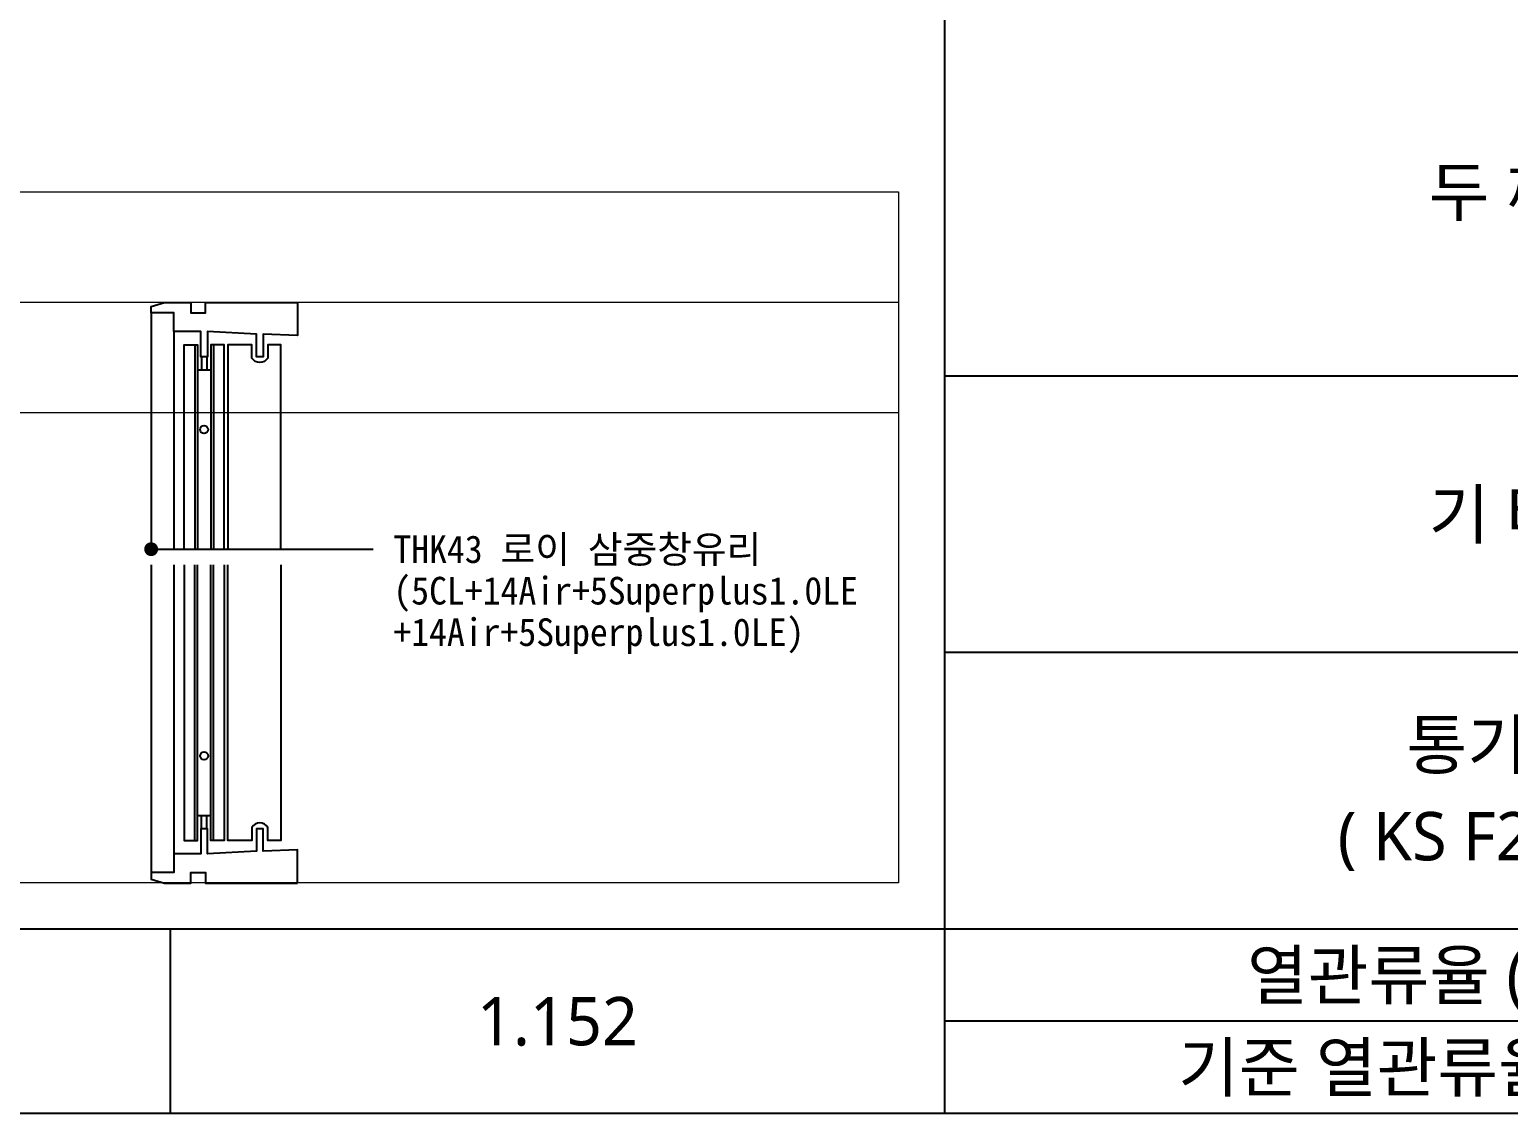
# Model space of a CAD drawing. Header units: millimetres. Extents: x 433 to 50040, y -8477 to -471.
# Drawn here: x 39581 to 41185, y -4576 to -3400 of the extents above; entities that cross this region are included whole.
import ezdxf
from ezdxf.enums import TextEntityAlignment as Align

# ---------------------------------------------------------------- set-up
doc = ezdxf.new("R2010")
doc.units = ezdxf.units.MM
doc.header["$MEASUREMENT"] = 0
for name, color, linetype, lineweight in [('A-MKXS-LEAD', 7, 'CONTINUOUS', 25), ('A-MKXS-TEXT1', 3, 'CONTINUOUS', 25), ('A-MKXX-NAME', 3, 'CONTINUOUS', 25), ('A-XXXX-INSL2', 8, 'CONTINUOUS', 18), ('A-XXXX-TABL', 7, 'CONTINUOUS', 25)]:
    doc.layers.add(name, color=color, linetype=linetype, lineweight=lineweight)
doc.layers.add('A-XXXX-NPLT', color=144, linetype='CONTINUOUS', lineweight=15, plot=False)
for name, color, linetype in [('HAT', 8, 'CONTINUOUS'), ('RXANNOT', 4, 'CONTINUOUS'), ('WAL', 3, 'CONTINUOUS'), ('WID', 4, 'CONTINUOUS')]:
    doc.layers.add(name, color=color, linetype=linetype)
doc.styles.add('돋움체', font='')
doc.styles.add('맑은고딕', font='malgun.ttf')
doc.styles.get('돋움체').set_extended_font_data('DotumChe')

# ---------------------------------------------------------------- blocks, each defined once
blk = doc.blocks.new('2')
at = {"layer": 'A-XXXX-NPLT', "ltscale": 50}
for p, q in [((2290, -320), (950, -320)), ((2290, -440), (950, -440))]:
    blk.add_line(p, q, dxfattribs=at)
blk.add_lwpolyline([(2290, -950), (950, -950), (950, -200), (2290, -200)], close=True, dxfattribs=at)
at = {"layer": 'A-XXXX-TABL'}
for p, q in [((2340, 0), (2340, -1200)), ((5340, -400), (2340, -400)), ((5340, -700), (2340, -700)), ((5340, -1000), (720, -1000)), ((1500, -1200), (1500, -1000)), ((5340, -1100), (2340, -1100))]:
    blk.add_line(p, q, dxfattribs=at)
blk.add_lwpolyline([(5340, -1200), (900, -1200), (900, 0), (5340, 0)], close=True, dxfattribs=at)
at = {"layer": 'A-MKXX-NAME', "style": '맑은고딕'}
for s, p in [('두 께', (2940, -200)), ('기 타', (2940, -550)), ('통기량', (2940, -800)), ('( KS F2292 )', (2949.6, -899.2)), ('열관류율 (W/㎡·K)', (2940, -1050)), ('기준 열관류율 (W/㎡·K)', (2940, -1150))]:
    blk.add_text(s, height=52.5, dxfattribs=at).set_placement(p, align=Align.MIDDLE_CENTER)
blk = doc.blocks.new('양식2')
at = {"layer": 'A-XXXX-INSL2', "xscale": 2.666666666666639, "yscale": 2.666666666666639, "zscale": 2.666666666666639}
blk.add_blockref('2', (8217.7, -47199.9), dxfattribs=at)

msp = doc.modelspace()

# ---------------------------------------------------------------- linework, layer by layer
at = {"layer": 'A-MKXS-LEAD'}
msp.add_line((39712.6, -3964.3), (39953.5, -3964.3), dxfattribs=at)
at = {"layer": 'A-MKXS-LEAD', "const_width": 7.5}
msp.add_lwpolyline([(39708.9, -3964.3, 1), (39716.4, -3964.3, 1)], format="xyb", close=True, dxfattribs=at)
at = {"layer": 'HAT'}
for p, q in [((39712.6, -3708), (39712.6, -3964.3)), ((39737.1, -3728.1), (39737.1, -3964.3)), ((39712.6, -3981.2), (39712.6, -4315)), ((39737.1, -3981.2), (39737.1, -4294.9))]:
    msp.add_line(p, q, dxfattribs=at)
at = {"layer": 'WAL', "color": 4}
for points in [[(39871.5, -3696.5), (39871.5, -3732.5), (39834.1, -3731), (39834.1, -3755.4), (39826.9, -3755.4), (39826.9, -3731), (39773.7, -3728.1), (39773.7, -3755.4), (39766.5, -3755.4), (39766.5, -3728.1), (39737.1, -3728.1), (39737.1, -3708), (39712.6, -3708), (39712.6, -3700.8), (39727, -3696.5), (39755.8, -3696.5), (39755.8, -3708), (39771.6, -3708), (39771.6, -3696.5), (39871.5, -3696.5)], [(39871.5, -4326.5), (39871.5, -4290.5), (39834.1, -4292), (39834.1, -4267.6), (39826.9, -4267.6), (39826.9, -4292), (39773.7, -4294.9), (39773.7, -4267.6), (39766.5, -4267.6), (39766.5, -4294.9), (39737.1, -4294.9), (39737.1, -4315), (39712.6, -4315), (39712.6, -4322.2), (39727, -4326.5), (39755.8, -4326.5), (39755.8, -4315), (39771.6, -4315), (39771.6, -4326.5), (39871.5, -4326.5)]]:
    msp.add_lwpolyline(points, dxfattribs=at)
at = {"layer": 'WID', "color": 1}
for p, q in [((39762.9, -3769.8), (39777.3, -3769.8)), ((39767.3, -3755.4), (39767.3, -3769.8)), ((39773, -3755.4), (39773, -3769.8)), ((39762.9, -4253.2), (39777.3, -4253.2)), ((39767.3, -4267.6), (39767.3, -4253.2)), ((39773, -4267.6), (39773, -4253.2))]:
    msp.add_line(p, q, dxfattribs=at)
at = {"layer": 'WID', "color": 4}
for points in [[(39748.6, -3964.3), (39748.6, -3742.5), (39760.1, -3742.5), (39760.1, -3964.3)], [(39791.7, -3964.3), (39791.7, -3742.5), (39780.2, -3742.5), (39780.2, -3964.3)], [(39748.6, -3981.2), (39748.6, -4280.5), (39760.1, -4280.5), (39760.1, -3981.2)], [(39791.7, -3981.2), (39791.7, -4280.5), (39780.2, -4280.5), (39780.2, -3981.2)]]:
    msp.add_lwpolyline(points, dxfattribs=at)
at = {"layer": 'WID', "color": 1}
for points in [[(39760.1, -3742.5), (39762.9, -3742.5), (39762.9, -3964.3)], [(39780.2, -3742.5), (39777.3, -3742.5), (39777.3, -3964.3)], [(39760.1, -4280.5), (39762.9, -4280.5), (39762.9, -3981.2)], [(39780.2, -4280.5), (39777.3, -4280.5), (39777.3, -3981.2)]]:
    msp.add_lwpolyline(points, dxfattribs=at)
for points in [[(39853.5, -3964.3), (39853.5, -3742.5), (39839.1, -3742.5), (39839.1, -3756.9, -0.565741), (39821.9, -3756.9), (39821.9, -3742.5), (39796, -3742.5), (39796, -3964.3)], [(39853.5, -3981.2), (39853.5, -4280.5), (39839.1, -4280.5), (39839.1, -4266.1, 0.565741), (39821.9, -4266.1), (39821.9, -4280.5), (39796, -4280.5), (39796, -3981.2)]]:
    msp.add_lwpolyline(points, format="xyb", dxfattribs=at)
for centre in [(39770.1, -3834.5), (39770.1, -4188.5)]:
    msp.add_circle(centre, 4.31, dxfattribs=at)

# ---------------------------------------------------------------- block references
at = {"layer": 'RXANNOT', "xscale": 0.3750000000000039, "yscale": 0.3750000000000039, "zscale": 0.3750000000000039}
msp.add_blockref('양식2', (35151.9, 14323.5), dxfattribs=at)

# ---------------------------------------------------------------- texts
at = {"layer": 'A-MKXS-TEXT1', "style": '돋움체'}
for s, p in [('THK43 로이 삼중창유리', (39975.4, -3964.3)), ('(5CL+14Air+5Superplus1.0LE', (39975.4, -4009.3)), ('+14Air+5Superplus1.0LE)', (39975.4, -4054.3))]:
    msp.add_text(s, height=30, dxfattribs=at).set_placement(p, align=Align.MIDDLE_LEFT)
at = {"layer": 'A-MKXX-NAME', "style": '맑은고딕'}
msp.add_text('1.152', height=52.5, dxfattribs=at).set_placement((40153.5, -4476.5), align=Align.MIDDLE)

doc.saveas('drawing.dxf')
